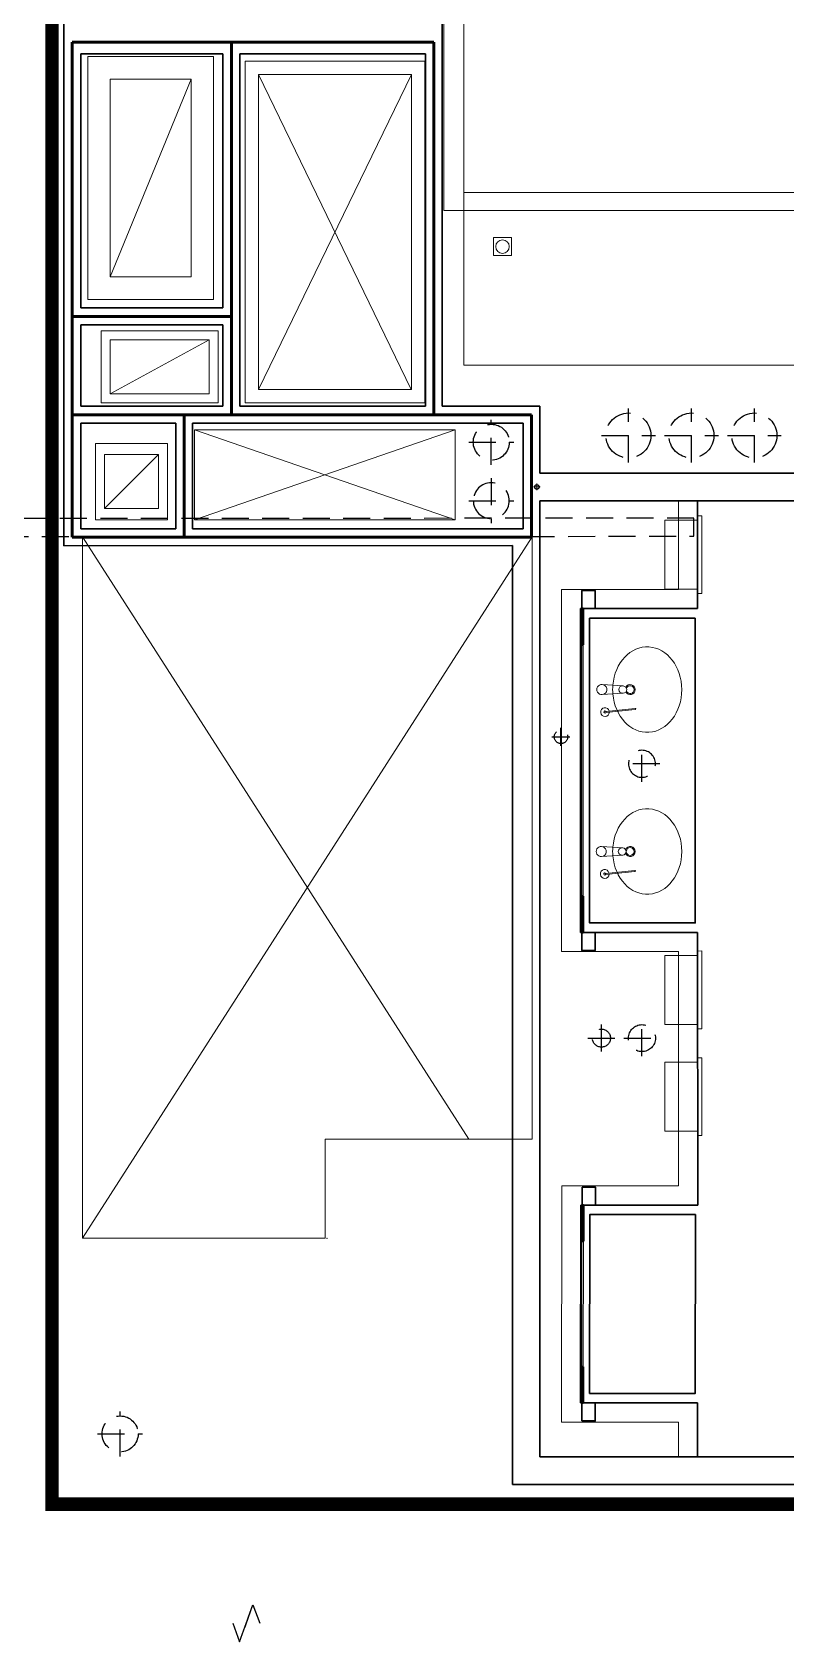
# Model space of a CAD drawing. Header units: inches. Extents: x -26012 to 27, y -3347 to 2082.
# Drawn here: x -23833.6 to -23666, y 508.9 to 866.8 of the extents above; entities that cross this region are included whole.
import ezdxf

# ---------------------------------------------------------------- set-up
doc = ezdxf.new("R2010")
doc.units = ezdxf.units.IN
doc.header["$LTSCALE"] = 48
doc.header["$MEASUREMENT"] = 0
doc.linetypes.add('Core Callout Boundary$0$DASHED2', pattern=[0.375, 0.25, -0.125])
doc.linetypes.add('NB - 5th floor_plan$0$HIDDEN2', pattern=[0.1875, 0.125, -0.0625])
doc.layers.get('0').update_dxf_attribs({"plot": 0})
for name, color, linetype in [('A104$0$A-COUNTER', 8, 'Continuous'), ('A104$0$A-FLOR-OPENING', 8, 'Continuous'), ('A104$0$A-FLOR-PFIX', 8, 'Continuous'), ('A104$0$A-FLOR-SLAB', 8, 'Continuous'), ('A104$0$A-FLOR-SPCL', 8, 'Continuous'), ('A104$0$A-FLOR-STRCT-6-12', 8, 'Continuous'), ('A104$0$A-HVAC-RDFF', 8, 'Continuous'), ('A104$0$A-WALL-FULL-INTR', 8, 'Continuous'), ('A104$0$bc104 - A-WALL-FIRE', 8, 'Continuous'), ('A104$0$Level 30', 8, 'Continuous'), ('A104$0$M-CONC-PAD', 8, 'Continuous'), ('A104$0$M-HVAC', 8, 'Continuous'), ('A104$0$M-HVAC-FLDRAIN', 8, 'Continuous'), ('Core Callout Boundary$0$A-Detl-Iden', 6, 'Continuous'), ('M-HVAC-supp @ 96', 93, 'Continuous'), ('NB - 5th floor_plan$0$stcbeams', 1, 'NB - 5th floor_plan$0$HIDDEN2'), ('NB - 5th floor_plan$0$STWETSTACK', 1, 'NB - 5th floor_plan$0$HIDDEN2'), ('XREF', 8, 'Continuous')]:
    doc.layers.add(name, color=color, linetype=linetype)

# ---------------------------------------------------------------- blocks, each defined once
blk = doc.blocks.new('A104')
at = {"layer": 'A104$0$A-COUNTER', "lineweight": 30, "flags": 128}
for points in [[(-23686.1548, 736.5346), (-23709.6583, 736.5346), (-23709.6585, 668.7845), (-23686.1549, 668.7845), (-23686.1548, 736.5346)], [(-23686.1128, 603.9168), (-23709.6163, 603.9168), (-23709.658, 564.1596), (-23686.1545, 564.1596), (-23686.1128, 603.9168)]]:
    blk.add_lwpolyline(points, dxfattribs=at)
at = {"layer": 'A104$0$A-FLOR-OPENING', "lineweight": 0}
for points in [[(-23821.2736, 861.4074), (-23793.2736, 861.4074), (-23793.2736, 807.4074), (-23821.2736, 807.4074)], [(-23786.2736, 860.4074), (-23746.2736, 860.4074), (-23746.2736, 784.4074), (-23786.2736, 784.4074)], [(-23818.2736, 800.4074), (-23792.2736, 800.4074), (-23792.2736, 784.4074), (-23818.2736, 784.4074)], [(-23797.5236, 778.4074), (-23739.5236, 778.4074), (-23739.5236, 758.4074), (-23797.5236, 758.4074)], [(-23819.5236, 775.4074), (-23803.5236, 775.4074), (-23803.5236, 758.4074), (-23819.5236, 758.4074)]]:
    blk.add_3dface(points, dxfattribs=at)
at = {"layer": 'A104$0$A-FLOR-PFIX', "lineweight": 13, "extrusion": (0, 0, -1)}
for p, q in [((-23702.1584, 721.4703), (-23706.8556, 721.7807)), ((-23702.1584, 719.8488), (-23706.8556, 719.5384)), ((-23702.2835, 685.4703), (-23706.9807, 685.7807)), ((-23702.2835, 683.8488), (-23706.9807, 683.5384))]:
    blk.add_line(p, q, dxfattribs=at)
at = {"layer": 'A104$0$A-FLOR-PFIX', "lineweight": 13}
for p, q in [((-23699.5335, 716.4665), (-23706.0348, 715.8021)), ((-23699.5118, 716.2181), (-23706.0172, 715.5549)), ((-23699.5962, 680.4665), (-23706.0975, 679.8021)), ((-23699.5745, 680.218), (-23706.0799, 679.5549))]:
    blk.add_line(p, q, dxfattribs=at)
at = {"layer": 'A104$0$A-FLOR-PFIX', "lineweight": 13, "extrusion": (0, 0, -1)}
for centre in [(23706.9297, 720.6596), (23707.0548, 684.6596)]:
    blk.add_arc(centre, 1.1236, 266.219372, 93.780628, dxfattribs=at)
at = {"layer": 'A104$0$A-FLOR-PFIX', "lineweight": 0, "extrusion": (0, 0, -1)}
for centre in [(23706.9297, 720.6596), (23707.0548, 684.6596)]:
    blk.add_arc(centre, 1.1236, 105.910271, 266.219372, dxfattribs=at)
at = {"layer": 'A104$0$A-FLOR-PFIX', "lineweight": 13, "extrusion": (0, 0, -1)}
for centre, major_axis, ratio, start_param, end_param in [((-23696.8422, 720.6596), (0, -9.5005), 0.80916883, 1.6718291, 7.75225316), ((-23696.8422, 720.6553), (0, -9.5005), 0.80916883, 1.47083188, 1.67165562), ((-23702.2878, 720.6596), (-0.8884, 0), 0.9222097, 1.71386052, 4.56932479), ((-23696.8423, 684.6596), (0, -9.5005), 0.80916883, 1.67165562, 7.75312234), ((-23696.8423, 684.6596), (0, -9.5005), 0.80916883, 1.47083188, 1.67165562), ((-23702.413, 684.6596), (-0.8884, 0), 0.9222097, 1.71386052, 4.56932479)]:
    blk.add_ellipse(centre, major_axis=major_axis, ratio=ratio, start_param=start_param, end_param=end_param, dxfattribs=at)
at = {"layer": 'A104$0$A-FLOR-PFIX', "lineweight": 0, "extrusion": (0, 0, -1)}
for centre, major_axis, ratio, start_param, end_param in [((-23702.2878, 720.6596), (-0.8884, 0), 0.9222097, 4.71238898, 7.85398163), ((-23700.6327, 720.6588), (0, 1.1251), 0.97753003, 5.20829141, 10.50067489), ((-23700.6327, 720.6588), (0, 0.8751), 0.97753003, 5.02794945, 10.68102131), ((-23702.413, 684.6596), (-0.8884, 0), 0.9222097, 4.71238898, 7.85398163), ((-23700.6329, 684.6588), (0, 1.1251), 0.97753003, 5.09815197, 10.61076194), ((-23700.6329, 684.6588), (0, 0.8751), 0.97753003, 4.74756061, 10.99648424)]:
    blk.add_ellipse(centre, major_axis=major_axis, ratio=ratio, start_param=start_param, end_param=end_param, dxfattribs=at)
at = {"layer": 'A104$0$A-FLOR-PFIX', "lineweight": 13}
for centre, major_axis, start_param, end_param in [((-23706.2283, 715.6596), (-0.1874, 0.9663), 4.74938775, 10.78245637), ((-23699.5242, 716.3402), (0.0234, -0.1208), 6.19547185, 9.3370645), ((-23706.291, 679.6596), (-0.1874, 0.9663), 4.74938775, 10.78245637), ((-23699.5868, 680.3402), (0.0234, -0.1208), 6.19547185, 9.3370645)]:
    blk.add_ellipse(centre, major_axis=major_axis, ratio=0.97753003, start_param=start_param, end_param=end_param, dxfattribs=at)
at = {"layer": 'A104$0$A-FLOR-PFIX', "lineweight": 13, "extrusion": (0, 0, -1)}
for centre in [(-23706.2283, 715.6596), (-23706.291, 679.6596)]:
    blk.add_ellipse(centre, major_axis=(0.0469, -0.2416), ratio=0.97753003, dxfattribs=at)
at = {"layer": 'A104$0$A-FLOR-SLAB', "lineweight": 0}
for p, q in [((-23797.5236, 778.4074), (-23739.5236, 758.4074)), ((-23739.5236, 778.4074), (-23797.5236, 758.4074))]:
    blk.add_line(p, q, dxfattribs=at)
at = {"layer": 'A104$0$A-FLOR-SPCL', "lineweight": 13}
for p, q in [((-23685.6542, 759.317), (-23684.7172, 759.3156)), ((-23685.6532, 742.005), (-23685.6542, 759.317)), ((-23684.7162, 742.0035), (-23684.7172, 759.3156)), ((-23692.9047, 758.3156), (-23685.6542, 758.3165)), ((-23692.9032, 743.0035), (-23692.9047, 758.3156)), ((-23692.9032, 743.0035), (-23685.6537, 743.0045)), ((-23685.6532, 742.005), (-23684.7162, 742.0035)), ((-23685.6534, 662.5331), (-23685.6543, 645.2211)), ((-23685.6534, 662.5331), (-23684.7163, 662.5346)), ((-23684.7163, 662.5346), (-23684.7173, 645.2225)), ((-23692.9034, 661.5346), (-23692.9048, 646.2225)), ((-23692.9034, 661.5346), (-23685.6538, 661.5336)), ((-23692.9048, 646.2225), (-23685.6543, 646.2216)), ((-23685.6543, 645.2211), (-23684.7173, 645.2225)), ((-23692.9034, 637.8156), (-23685.6529, 637.8165)), ((-23692.9019, 622.5035), (-23692.9034, 637.8156)), ((-23685.6529, 638.817), (-23684.7159, 638.8156)), ((-23685.6519, 621.505), (-23685.6529, 638.817)), ((-23684.7149, 621.5035), (-23684.7159, 638.8156)), ((-23692.9019, 622.5035), (-23685.6524, 622.5045)), ((-23685.6519, 621.505), (-23684.7149, 621.5035))]:
    blk.add_line(p, q, dxfattribs=at)
at = {"layer": 'A104$0$A-FLOR-STRCT-6-12', "lineweight": 13}
for p, q in [((-23722.4402, 754.6613), (-23822.44, 754.6611)), ((-23822.4396, 598.6597), (-23822.44, 754.6611)), ((-23722.4402, 754.6613), (-23722.44, 620.6596)), ((-23722.44, 620.6596), (-23768.4397, 620.6597)), ((-23768.4396, 598.6597), (-23768.4397, 620.6597)), ((-23768.4396, 598.6597), (-23822.4396, 598.6597))]:
    blk.add_line(p, q, dxfattribs=at)
at = {"layer": 'A104$0$A-FLOR-STRCT-6-12', "lineweight": 0}
for p, q in [((-23822.44, 754.6611), (-23736.5424, 620.6596)), ((-23822.4396, 598.6597), (-23722.4402, 754.6613))]:
    blk.add_line(p, q, dxfattribs=at)
at = {"layer": 'A104$0$A-FLOR-STRCT-6-12', "lineweight": 13}
blk.add_point((-23768.0655, 598.6597), dxfattribs=at)
at = {"layer": 'A104$0$A-HVAC-RDFF', "lineweight": 0}
for p, q in [((-23816.2736, 812.4074), (-23798.2736, 856.4074)), ((-23749.2736, 857.4074), (-23783.2736, 787.4074)), ((-23783.2736, 857.4074), (-23749.3535, 787.3687)), ((-23816.2736, 786.4074), (-23794.2736, 798.4074)), ((-23817.5236, 760.9074), (-23805.5236, 772.9074))]:
    blk.add_line(p, q, dxfattribs=at)
at = {"layer": 'A104$0$A-HVAC-RDFF', "lineweight": 13}
for points in [[(-23816.2736, 856.4074), (-23798.2736, 856.4074), (-23798.2736, 812.4074), (-23816.2736, 812.4074)], [(-23783.2736, 857.4074), (-23749.2736, 857.4074), (-23749.2736, 787.4074), (-23783.2736, 787.4074)], [(-23816.2736, 786.4074), (-23794.2736, 786.4074), (-23794.2736, 798.4074), (-23816.2736, 798.4074)], [(-23817.5236, 772.9074), (-23805.5236, 772.9074), (-23805.5236, 760.9074), (-23817.5236, 760.9074)]]:
    blk.add_3dface(points, dxfattribs=at)
at = {"layer": 'A104$0$A-WALL-FULL-INTR', "lineweight": 30}
for p, q in [((-23826.5655, 752.6611), (-23826.5654, 943.1574)), ((-23742.4311, 937.0325), (-23742.4304, 783.6612)), ((-23822.8154, 862.0243), (-23791.1807, 862.0243)), ((-23822.8154, 805.5243), (-23822.8154, 862.0243)), ((-23791.1807, 862.0243), (-23791.1807, 805.5243)), ((-23787.4307, 862.0243), (-23787.4307, 783.6611)), ((-23787.4307, 862.0243), (-23746.1801, 862.0243)), ((-23746.1801, 862.0243), (-23746.1801, 783.6612)), ((-23746.1801, 858.5041), (-23746.1801, 783.6612)), ((-23791.1807, 805.5243), (-23822.8154, 805.5243)), ((-23791.1807, 801.7743), (-23822.8154, 801.7743)), ((-23822.8154, 783.6611), (-23822.8154, 801.7743)), ((-23791.1807, 801.7743), (-23791.1807, 783.6611)), ((-23791.1807, 783.6611), (-23822.8154, 783.6611)), ((-23746.1801, 783.6612), (-23787.4307, 783.6611)), ((-23746.1801, 783.6612), (-23783.4854, 783.6611)), ((-23720.6913, 783.6612), (-23742.4304, 783.6612)), ((-23720.6913, 783.6612), (-23720.6913, 768.7847)), ((-23822.8155, 756.4107), (-23822.8154, 779.9111)), ((-23801.6913, 779.9111), (-23822.8154, 779.9111)), ((-23801.6913, 779.9111), (-23801.6902, 756.4107)), ((-23724.4413, 779.9112), (-23797.9413, 779.9111)), ((-23797.9413, 779.9111), (-23797.9402, 756.4107)), ((-23724.4413, 779.9112), (-23724.4402, 756.4107)), ((-23487.4943, 768.7847), (-23720.6913, 768.7847)), ((-23720.6913, 762.6597), (-23720.6908, 550.0347)), ((-23685.6582, 762.6597), (-23720.6913, 762.6597)), ((-23720.6913, 762.6596), (-23720.6913, 752.6613)), ((-23801.6902, 756.4107), (-23822.8155, 756.4107)), ((-23724.4402, 756.4107), (-23797.9402, 756.4107)), ((-23726.8152, 752.6613), (-23826.5655, 752.6611)), ((-23726.8152, 752.6613), (-23726.8158, 543.9097)), ((-23711.6585, 550.0347), (-23720.6908, 550.0347)), ((-23711.6585, 543.9097), (-23726.8158, 543.9097))]:
    blk.add_line(p, q, dxfattribs=at)
at = {"layer": 'A104$0$A-WALL-FULL-INTR', "lineweight": 30, "extrusion": (0, 0, -1)}
for p, q in [((-23685.6583, 738.6596), (-23685.6582, 762.6596)), ((-23624.9128, 762.6595), (-23685.6582, 762.6596)), ((-23711.6579, 738.6595), (-23711.6582, 666.6595)), ((-23685.6583, 738.6596), (-23711.6579, 738.6595)), ((-23685.6582, 666.6596), (-23711.6582, 666.6595)), ((-23685.6583, 666.6596), (-23685.6163, 606.0417)), ((-23711.6167, 606.0417), (-23711.6585, 562.0346)), ((-23711.6168, 606.0417), (-23685.6165, 606.0417)), ((-23711.6585, 562.0346), (-23685.6582, 562.0346)), ((-23685.6582, 562.0346), (-23685.6581, 550.0346)), ((-23711.6585, 550.0346), (-23624.9084, 550.0346)), ((-23711.6585, 543.9096), (-23587.9084, 543.9096))]:
    blk.add_line(p, q, dxfattribs=at)
at = {"layer": 'A104$0$A-WALL-FULL-INTR', "lineweight": 0, "flags": 128}
blk.add_lwpolyline([(-23689.9081, 550.0347), (-23689.9082, 557.7847), (-23715.9125, 557.7847), (-23715.8627, 610.2919), (-23689.8694, 610.2919), (-23689.9053, 662.4097), (-23715.9082, 662.4097), (-23715.9079, 742.9097), (-23689.9083, 742.9097), (-23689.9082, 762.6597)], dxfattribs=at)
at = {"layer": 'A104$0$A-WALL-FULL-INTR', "lineweight": 30}
for points in [[(-23711.3854, 738.6595), (-23711.3854, 742.6595), (-23708.3854, 742.6595), (-23708.3854, 738.6595)], [(-23711.3854, 666.6595), (-23711.3854, 662.6595), (-23708.3854, 662.6595), (-23708.3854, 666.6595)], [(-23711.3437, 610.0417), (-23711.3437, 606.0417), (-23708.3437, 606.0417), (-23708.3437, 610.0417)], [(-23711.3854, 558.0346), (-23711.3854, 562.0346), (-23708.3854, 562.0346), (-23708.3854, 558.0346)]]:
    blk.add_3dface(points, dxfattribs=at)
at = {"layer": 'A104$0$bc104 - A-WALL-FIRE', "lineweight": 53}
for p, q in [((-23824.6905, 754.5359), (-23824.6904, 864.6493)), ((-23824.6904, 864.6493), (-23744.3051, 864.6493)), ((-23789.3057, 864.6493), (-23789.3057, 781.7861)), ((-23744.3051, 864.6493), (-23744.3051, 781.7861)), ((-23789.4619, 803.6493), (-23824.6904, 803.6493)), ((-23722.5664, 781.7861), (-23824.6904, 781.7861)), ((-23799.8164, 781.7861), (-23799.8151, 754.5359)), ((-23722.5664, 781.7861), (-23722.5651, 754.5359))]:
    blk.add_line(p, q, dxfattribs=at)
at = {"layer": 'A104$0$bc104 - A-WALL-FIRE', "lineweight": 53, "flags": 128}
blk.add_lwpolyline([(-23722.5651, 754.5359), (-23824.6905, 754.5359)], dxfattribs=at)
at = {"layer": 'A104$0$Level 30', "lineweight": 40}
for p, q in [((-23711.0729, 738.6595), (-23711.3854, 738.6595)), ((-23711.3854, 738.6595), (-23711.3854, 730.6247)), ((-23711.0729, 730.6247), (-23711.0729, 738.6595)), ((-23711.3854, 730.6247), (-23711.0729, 730.6247)), ((-23711.3855, 666.6595), (-23711.3855, 674.6944)), ((-23711.3855, 674.6944), (-23711.073, 674.6944)), ((-23711.073, 674.6944), (-23711.073, 666.6595)), ((-23711.073, 666.6595), (-23711.3855, 666.6595)), ((-23711.0316, 606.0417), (-23711.3441, 606.0417)), ((-23711.3441, 606.0417), (-23711.3441, 598.0068)), ((-23711.0316, 598.0068), (-23711.0316, 606.0417)), ((-23711.3441, 598.0068), (-23711.0316, 598.0068)), ((-23711.3858, 562.0346), (-23711.3858, 570.0694)), ((-23711.3858, 570.0694), (-23711.0733, 570.0694)), ((-23711.0733, 570.0694), (-23711.0733, 562.0346)), ((-23711.0733, 562.0346), (-23711.3858, 562.0346))]:
    blk.add_line(p, q, dxfattribs=at)
at = {"layer": 'A104$0$Level 30', "lineweight": 13}
for points in [[(-23711.0729, 730.5622), (-23711.4096, 730.5622), (-23711.4097, 674.7569), (-23711.073, 674.7569)], [(-23711.0316, 597.9443), (-23711.3683, 597.9443), (-23711.41, 570.0984), (-23711.0733, 570.0984)]]:
    blk.add_3dface(points, dxfattribs=at)
at = {"layer": 'A104$0$M-CONC-PAD', "lineweight": 0}
blk.add_3dface([(-23543.0824, 915.1574), (-23742.0824, 915.1574), (-23742.0824, 827.1574), (-23543.0824, 827.1574)], dxfattribs=at)
at = {"layer": 'A104$0$M-HVAC', "lineweight": 0}
for p, q in [((-23737.6534, 792.8039), (-23737.6534, 831.1574)), ((-23547.0824, 792.8039), (-23737.6534, 792.8039))]:
    blk.add_line(p, q, dxfattribs=at)
at = {"layer": 'A104$0$M-HVAC', "lineweight": 13}
blk.add_3dface([(-23737.6534, 911.8039), (-23547.0824, 911.8039), (-23547.0824, 831.1574), (-23737.6534, 831.1574)], dxfattribs=at)
at = {"layer": 'A104$0$M-HVAC-FLDRAIN', "lineweight": 0, "extrusion": (0, 0, -1)}
blk.add_circle((23729.0236, 819.1574), 1.5, dxfattribs=at)
at = {"layer": 'A104$0$M-HVAC-FLDRAIN', "lineweight": 13}
blk.add_3dface([(-23727.0236, 821.1574), (-23731.0236, 821.1574), (-23731.0236, 817.1574), (-23727.0236, 817.1574)], dxfattribs=at)
blk = doc.blocks.new('NB - 5th floor_plan')
at = {"layer": 'NB - 5th floor_plan$0$stcbeams', "color": 1, "linetype": 'NB - 5th floor_plan$0$HIDDEN2', "elevation": -3}
blk.add_lwpolyline([(-23686.44, 758.77), (-23858.44, 758.68), (-23858.44, 754.66), (-23686.44, 754.75)], close=True, dxfattribs=at)
at = {"layer": 'NB - 5th floor_plan$0$STWETSTACK', "color": 1, "linetype": 'NB - 5th floor_plan$0$HIDDEN2'}
for p, q in [((-23731.52, 770.66, -0.01), (-23731.52, 780.66, -0.01)), ((-23701.02, 771.16, -0.01), (-23701.02, 783.16, -0.01)), ((-23687.02, 771.16, -0.01), (-23687.02, 783.16, -0.01)), ((-23673.02, 771.16, -0.01), (-23673.02, 783.16, -0.01)), ((-23707.02, 777.16, -0.01), (-23695.02, 777.16, -0.01)), ((-23693.02, 777.16, -0.01), (-23681.02, 777.16, -0.01)), ((-23679.02, 777.16, -0.01), (-23667.02, 777.16, -0.01)), ((-23736.52, 775.66, -0.01), (-23726.52, 775.66, -0.01)), ((-23718.02, 710.16, -0.01), (-23714.02, 710.16, -0.01)), ((-23716.02, 708.16, -0.01), (-23716.02, 712.16, -0.01)), ((-23698.02, 700.16, -0.01), (-23698.02, 708.16, -0.01)), ((-23694.02, 704.16, -0.01), (-23702.02, 704.16, -0.01)), ((-23707.02, 640.16, -0.01), (-23707.02, 646.16, -0.01)), ((-23698.02, 639.16, -0.01), (-23698.02, 647.16, -0.01)), ((-23710.02, 643.16, -0.01), (-23704.02, 643.16, -0.01)), ((-23702.02, 643.16, -0.01), (-23694.02, 643.16, -0.01)), ((-23814.06, 550.16, -0.01), (-23814.06, 560.16, -0.01)), ((-23819.06, 555.16, -0.01), (-23809.06, 555.16, -0.01))]:
    blk.add_line(p, q, dxfattribs=at)
at = {"layer": 'NB - 5th floor_plan$0$STWETSTACK', "color": 1, "linetype": 'NB - 5th floor_plan$0$HIDDEN2', "extrusion": (0, 0, -1)}
for p, q in [((-23731.52, 767.66, -0.01), (-23731.52, 757.66, -0.01)), ((-23736.52, 762.66, -0.01), (-23726.52, 762.66, -0.01))]:
    blk.add_line(p, q, dxfattribs=at)
at = {"layer": 'NB - 5th floor_plan$0$STWETSTACK', "color": 1, "linetype": 'Continuous', "lineweight": 0}
for p, q in [((-23721.38, 764.97, -0.01), (-23721.38, 766.47, -0.01)), ((-23722.13, 765.72, -0.01), (-23720.63, 765.72, -0.01))]:
    blk.add_line(p, q, dxfattribs=at)
at = {"layer": 'NB - 5th floor_plan$0$STWETSTACK', "color": 1, "linetype": 'NB - 5th floor_plan$0$HIDDEN2'}
for centre, radius in [((-23701.02, 777.16, -0.01), 5), ((-23687.02, 777.16, -0.01), 5), ((-23673.02, 777.16, -0.01), 5), ((-23731.52, 775.66, -0.01), 4), ((-23721.38, 765.72, -0.01), 0.5), ((-23716.02, 710.16, -0.01), 1.5), ((-23707.02, 643.16, -0.01), 2), ((-23698.02, 643.16, -0.01), 3), ((-23814.06, 555.16, -0.01), 4)]:
    blk.add_circle(centre, radius, dxfattribs=at)
at = {"layer": 'NB - 5th floor_plan$0$STWETSTACK', "color": 1, "linetype": 'NB - 5th floor_plan$0$HIDDEN2', "extrusion": (0, 0, -1)}
for centre, radius in [((23731.52, 762.66, 0.01), 4), ((23698.02, 704.16, 0.01), 3)]:
    blk.add_circle(centre, radius, dxfattribs=at)
blk = doc.blocks.new('Symbol-BreakLine-Anno')
at = {"color": 170}
blk.add_wipeout([(-0.0101, -0.0349), (-0.0101, 0.0037), (0.0429, -0.0156)], dxfattribs=at)
blk.add_wipeout([(0.0101, 0.0349), (0.0101, -0.0037), (-0.0429, 0.0156)], dxfattribs=at)
at = {"color": 0, "linetype": 'ByBlock'}
for p, q in [((0, 0.0312), (-0.0429, 0.0156)), ((-0.0429, 0.0156), (0.0429, -0.0156)), ((0.0429, -0.0156), (0, -0.0313))]:
    blk.add_line(p, q, dxfattribs=at)
at = {"linetype": 'Continuous', "flags": 128}
blk.add_lwpolyline([(0, 0), (0, 0)], close=True, dxfattribs=at)
blk = doc.blocks.new('Core Callout Boundary')
at = {"layer": 'Core Callout Boundary$0$A-Detl-Iden', "linetype": 'Core Callout Boundary$0$DASHED2', "const_width": 3, "flags": 128}
blk.add_lwpolyline([(-23203.71, 1040.12), (-23829.2, 1040.12), (-23829.2, 539.55), (-23203.71, 539.55)], close=True, dxfattribs=at)

msp = doc.modelspace()

# ---------------------------------------------------------------- block references
at = {"layer": 'XREF'}
for name in ['A104', 'NB - 5th floor_plan']:
    msp.add_blockref(name, (0, 0), dxfattribs=at)

# ---------------------------------------------------------------- next in the draw order: block references
at = {"layer": 'M-HVAC-supp @ 96', "xscale": 96, "yscale": 96, "zscale": 96, "rotation": 90}
msp.add_blockref('Symbol-BreakLine-Anno', (-23786.02, 513.05), dxfattribs=at)

# ---------------------------------------------------------------- next in the draw order: block references
at = {"layer": 'XREF'}
msp.add_blockref('Core Callout Boundary', (0, 0), dxfattribs=at)

doc.saveas('drawing.dxf')
